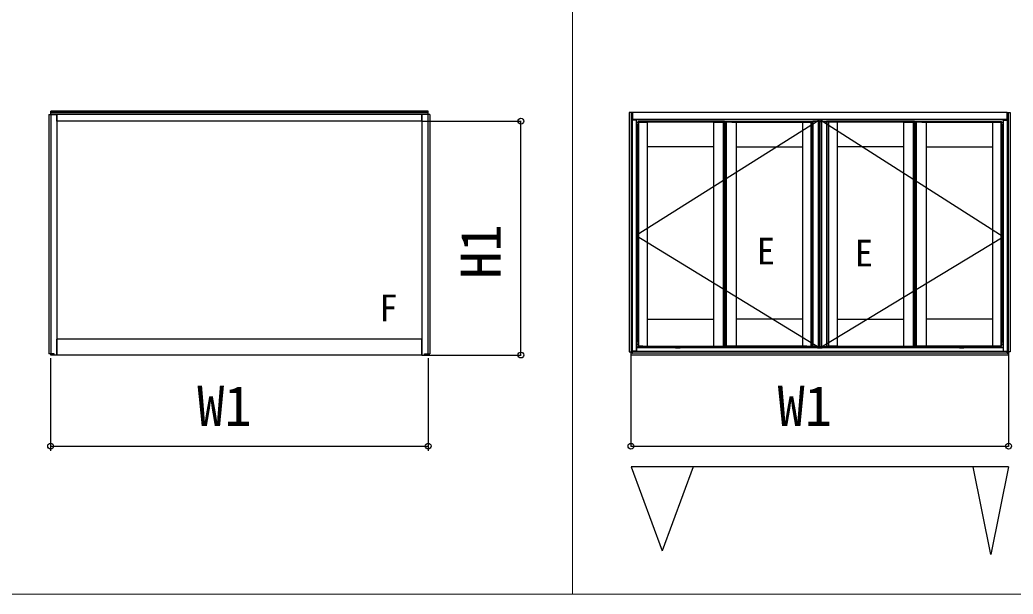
# Model space of a CAD drawing. Units: millimetres, scale not verified. Extents: x -10500 to 10500, y -15656 to 15563.
# Drawn here: x -4487 to -122, y 1034 to 3556 of the extents above; entities that cross this region are included whole.
import ezdxf
from ezdxf.enums import TextEntityAlignment as Align

# ---------------------------------------------------------------- set-up
doc = ezdxf.new("R2010")
doc.units = ezdxf.units.MM
doc.header["$LTSCALE"] = 80
doc.layers.add('0-1_TABLE1', color=7, linetype='Continuous', lineweight=18)
doc.layers.add('0-3_YKK_A1', color=4, linetype='Continuous')
doc.layers.add('0-4_YKK_D', color=6, linetype='Continuous')
doc.styles.add('ＭＳ ゴシック', font='')
doc.styles.get('ＭＳ ゴシック').set_extended_font_data('MS Gothic')

msp = doc.modelspace()

# ---------------------------------------------------------------- linework, layer by layer
at = {"layer": '0-1_TABLE1'}
for p, q in [((-2059.05, 11394.5), (-2059.05, 1034.5)), ((-8900, 1034.5), (3040.95, 1034.5))]:
    msp.add_line(p, q, dxfattribs=at)
at = {"layer": '0-3_YKK_A1'}
for p, q in [((-2693.05, 3155.5), (-4351.05, 3155.5)), ((-4351.05, 3141.5), (-4351.05, 3155.5)), ((-2693.05, 3149.5), (-4351.05, 3149.5)), ((-2693.05, 3142.5), (-4351.05, 3142.5)), ((-2693.05, 3141.5), (-2693.05, 3155.5)), ((-1796.05, 3149.5), (-1809.05, 3149.5)), ((-1809.05, 3149.5), (-1809.05, 2098.5)), ((-1800.25, 3149.5), (-1800.25, 2098.5)), ((-1796.05, 3149.5), (-1796.05, 2092.5)), ((-148.55, 3149.5), (-1795.55, 3149.5)), ((-1795.55, 3116.5), (-1795.55, 3149.5)), ((-148.55, 3116.5), (-148.55, 3149.5)), ((-148.05, 3149.5), (-148.05, 2092.5)), ((-148.05, 3149.5), (-135.05, 3149.5)), ((-143.85, 3149.5), (-143.85, 2098.5)), ((-135.05, 3149.5), (-135.05, 2098.5)), ((-4359.05, 3141.5), (-4324.05, 3141.5)), ((-4359.05, 3141.5), (-4359.05, 2090.5)), ((-4350.25, 3141.5), (-4350.25, 2090.5)), ((-4324.05, 3141.5), (-4324.05, 2084.5)), ((-2720.55, 3141.5), (-4323.55, 3141.5)), ((-4323.55, 3111.5), (-4323.55, 3141.5)), ((-2720.55, 3111.5), (-4323.55, 3111.5)), ((-2720.55, 3111.5), (-2720.55, 3141.5)), ((-2720.05, 3141.5), (-2720.05, 2084.5)), ((-2685.05, 3141.5), (-2720.05, 3141.5)), ((-2693.85, 3141.5), (-2693.85, 2090.5)), ((-2685.05, 3141.5), (-2685.05, 2090.5)), ((-1778.05, 3116.5), (-1796.05, 3116.5)), ((-148.55, 3119.5), (-1795.55, 3119.5)), ((-148.55, 3117.5), (-1795.55, 3117.5)), ((-1781.65, 3116.5), (-1781.65, 3117.5)), ((-1780.55, 3116.5), (-1780.55, 3117.5)), ((-1778.05, 3116.5), (-1778.05, 2101.5)), ((-1770.55, 3106), (-1778.05, 3106)), ((-1778.05, 3105.7), (-1777.55, 3105.7)), ((-1777.55, 3105.7), (-1777.55, 2101.5)), ((-1770.55, 3107.5), (-1770.55, 2123.5)), ((-1770.55, 3107.5), (-1731.05, 3107.5)), ((-1768.05, 3107.5), (-1768.05, 2123.5)), ((-1767.75, 3107.5), (-1767.75, 3109.5)), ((-1749.55, 3109.5), (-1749.55, 3107.5)), ((-1421.05, 3109.5), (-1749.55, 3109.5)), ((-1421.05, 3107.5), (-1749.55, 3107.5)), ((-1731.05, 3107.5), (-1731.05, 2123.5)), ((-1439.55, 3107.5), (-1439.55, 2123.5)), ((-1439.55, 3107.5), (-1396.05, 3107.5)), ((-1421.05, 3109.5), (-1421.05, 3107.5)), ((-1421.05, 3107.5), (-1421.05, 3109)), ((-1421.05, 3107.5), (-1390.05, 3107.5)), ((-1390.55, 3109.5), (-1420.55, 3109.49)), ((-1396.05, 3107.5), (-1396.05, 2123.5)), ((-1396.05, 3107.5), (-1388.05, 3107.5)), ((-1396.05, 3107.5), (-1396.05, 2123.5)), ((-1391.05, 3107.5), (-1391.05, 2123.5)), ((-1383.05, 3107.5), (-1391.05, 3107.5)), ((-1390.05, 3107.5), (-1390.05, 3109.01)), ((-1390.05, 3107.5), (-1390.05, 2123.5)), ((-1389.05, 3107.5), (-1389.05, 3109.01)), ((-1358.05, 3107.5), (-1389.05, 3107.5)), ((-1389.05, 3107.5), (-1389.05, 2123.5)), ((-1388.55, 3109.5), (-1358.55, 3109.49)), ((-1388.05, 3107.5), (-1388.05, 2123.5)), ((-1383.05, 3107.5), (-1383.05, 2123.5)), ((-1339.55, 3107.5), (-1383.05, 3107.5)), ((-1383.05, 3107.5), (-1383.05, 2123.5)), ((-1358.05, 3109.5), (-1358.05, 3107.5)), ((-1358.05, 3109.5), (-1029.55, 3109.5)), ((-1358.05, 3107.5), (-1358.05, 3109)), ((-1358.05, 3107.5), (-1029.55, 3107.5)), ((-1339.55, 3107.5), (-1339.55, 2123.5)), ((-1048.05, 3107.5), (-1008.55, 3107.5)), ((-1048.05, 3107.5), (-1048.05, 2123.5)), ((-1029.55, 3109.5), (-1029.55, 3107.5)), ((-1011.35, 3107.5), (-1011.35, 3109.5)), ((-1011.06, 3107.5), (-1011.06, 2123.5)), ((-1010.05, 3109.5), (-1002.05, 3109.5)), ((-1008.55, 3107.5), (-1008.55, 2123.5)), ((-979.55, 3109.5), (-1002.05, 3109.5)), ((-1002.05, 3109.5), (-1002.05, 2121.5)), ((-1002.05, 3109.5), (-1002.05, 2121.5)), ((-979.55, 3109.5), (-979.55, 2121.5)), ((-979.55, 3109.5), (-979.55, 2121.5)), ((-971.55, 3109.5), (-979.55, 3109.5)), ((-972.55, 3109.5), (-972.55, 2121.5)), ((-972.55, 3109.5), (-972.55, 2121.5)), ((-972.55, 3109.5), (-964.55, 3109.5)), ((-971.55, 3109.5), (-971.55, 2121.5)), ((-971.55, 3109.5), (-971.55, 2121.5)), ((-964.55, 3109.5), (-942.05, 3109.5)), ((-964.55, 3109.5), (-964.55, 2121.5)), ((-964.55, 3109.5), (-964.55, 2121.5)), ((-942.05, 3109.5), (-942.05, 2121.5)), ((-942.05, 3109.5), (-942.05, 2121.5)), ((-934.05, 3109.5), (-942.05, 3109.5)), ((-896.05, 3107.5), (-935.55, 3107.5)), ((-935.55, 3107.5), (-935.55, 2123.5)), ((-933.05, 3107.5), (-933.05, 2123.5)), ((-932.75, 3107.5), (-932.75, 3109.5)), ((-914.55, 3109.5), (-914.55, 3107.5)), ((-586.05, 3109.5), (-914.55, 3109.5)), ((-586.05, 3107.5), (-914.55, 3107.5)), ((-896.05, 3107.5), (-896.05, 2123.5)), ((-604.55, 3107.5), (-604.55, 2123.5)), ((-604.55, 3107.5), (-561.05, 3107.5)), ((-586.05, 3109.5), (-586.05, 3107.5)), ((-586.05, 3107.5), (-586.05, 3109)), ((-586.05, 3107.5), (-555.05, 3107.5)), ((-555.55, 3109.5), (-585.55, 3109.49)), ((-561.05, 3107.5), (-561.05, 2123.5)), ((-561.05, 3107.5), (-553.05, 3107.5)), ((-561.05, 3107.5), (-561.05, 2123.5)), ((-556.05, 3107.5), (-556.05, 2123.5)), ((-548.05, 3107.5), (-556.05, 3107.5)), ((-555.05, 3107.5), (-555.05, 3109.01)), ((-555.05, 3107.5), (-555.05, 2123.5)), ((-554.05, 3107.5), (-554.05, 3109.01)), ((-523.05, 3107.5), (-554.05, 3107.5)), ((-554.05, 3107.5), (-554.05, 2123.5)), ((-553.55, 3109.5), (-523.55, 3109.49)), ((-553.05, 3107.5), (-553.05, 2123.5)), ((-548.05, 3107.5), (-548.05, 2123.5)), ((-504.55, 3107.5), (-548.05, 3107.5)), ((-548.05, 3107.5), (-548.05, 2123.5)), ((-523.05, 3109.5), (-523.05, 3107.5)), ((-523.05, 3109.5), (-194.55, 3109.5)), ((-523.05, 3107.5), (-523.05, 3109)), ((-523.05, 3107.5), (-194.55, 3107.5)), ((-504.55, 3107.5), (-504.55, 2123.5)), ((-213.05, 3107.5), (-213.05, 2123.5)), ((-173.55, 3107.5), (-213.05, 3107.5)), ((-194.55, 3109.5), (-194.55, 3107.5)), ((-176.35, 3107.5), (-176.35, 3109.5)), ((-176.05, 3107.5), (-176.05, 2123.5)), ((-173.55, 3107.5), (-173.55, 2123.5)), ((-166.05, 3106), (-173.55, 3106)), ((-166.55, 3105.7), (-166.55, 2101.5)), ((-166.05, 3105.7), (-166.55, 3105.7)), ((-166.05, 3116.5), (-166.05, 2101.5)), ((-166.05, 3116.5), (-148.05, 3116.5)), ((-163.55, 3116.5), (-163.55, 3117.5)), ((-162.45, 3116.5), (-162.45, 3117.5)), ((-1770.55, 3095), (-1777.55, 3095)), ((-1770.55, 3092.5), (-1777.55, 3092.5)), ((-1770.55, 3088.5), (-1777.55, 3088.5)), ((-1770.55, 3085), (-1777.55, 3085)), ((-1773.05, 3084.7), (-1773.05, 3022)), ((-1770.55, 3084.7), (-1773.05, 3084.7)), ((-1771.55, 3063), (-1770.55, 3063)), ((-1770.55, 3084.7), (-1770.55, 2142.5)), ((-166.55, 3095), (-173.55, 3095)), ((-166.55, 3092.5), (-173.55, 3092.5)), ((-166.55, 3088.5), (-173.55, 3088.5)), ((-166.55, 3085), (-173.55, 3085)), ((-173.55, 3084.7), (-173.55, 2142.5)), ((-173.55, 3084.7), (-171.05, 3084.7)), ((-172.55, 3063), (-173.55, 3063)), ((-171.05, 3084.7), (-171.05, 3022)), ((-1777.55, 3022), (-1770.55, 3022)), ((-1771.55, 3023), (-1770.55, 3023)), ((-1770.55, 3023), (-1771.55, 3023)), ((-1770.55, 3022), (-1771.55, 3022)), ((-172.55, 3023), (-173.55, 3023)), ((-173.55, 3023), (-172.55, 3023)), ((-173.55, 3022), (-172.55, 3022)), ((-166.55, 3022), (-173.55, 3022)), ((-1439.55, 2999.5), (-1731.05, 2999.5)), ((-1339.55, 2999.5), (-1048.05, 2999.5)), ((-604.55, 2999.5), (-896.05, 2999.5)), ((-504.55, 2999.5), (-213.05, 2999.5)), ((-1770.55, 2962), (-1777.55, 2962)), ((-1773.05, 2962), (-1773.05, 2267.5)), ((-1770.55, 2961), (-1771.55, 2961)), ((-1771.55, 2961), (-1770.55, 2961)), ((-173.55, 2962), (-166.55, 2962)), ((-173.55, 2961), (-172.55, 2961)), ((-172.55, 2961), (-173.55, 2961)), ((-171.05, 2962), (-171.05, 2267.5)), ((-1770.55, 2921), (-1771.55, 2921)), ((-1771.55, 2918.5), (-1770.55, 2918.5)), ((-173.55, 2921), (-172.55, 2921)), ((-172.55, 2918.5), (-173.55, 2918.5)), ((-1771.55, 2308.5), (-1770.55, 2308.5)), ((-172.55, 2308.5), (-173.55, 2308.5)), ((-1777.55, 2267.5), (-1770.55, 2267.5)), ((-1771.55, 2268.5), (-1770.55, 2268.5)), ((-1770.55, 2268.5), (-1771.55, 2268.5)), ((-1770.55, 2267.5), (-1771.55, 2267.5)), ((-1731.05, 2241.5), (-1439.55, 2241.5)), ((-1048.05, 2241.5), (-1339.55, 2241.5)), ((-896.05, 2241.5), (-604.55, 2241.5)), ((-213.05, 2241.5), (-504.55, 2241.5)), ((-172.55, 2268.5), (-173.55, 2268.5)), ((-173.55, 2268.5), (-172.55, 2268.5)), ((-173.55, 2267.5), (-172.55, 2267.5)), ((-166.55, 2267.5), (-173.55, 2267.5)), ((-1770.55, 2207.5), (-1777.55, 2207.5)), ((-1773.05, 2207.5), (-1773.05, 2142.5)), ((-1770.55, 2206.5), (-1771.55, 2206.5)), ((-1771.55, 2206.5), (-1770.55, 2206.5)), ((-173.55, 2207.5), (-166.55, 2207.5)), ((-173.55, 2206.5), (-172.55, 2206.5)), ((-172.55, 2206.5), (-173.55, 2206.5)), ((-171.05, 2207.5), (-171.05, 2142.5)), ((-2720.55, 2154.5), (-4323.55, 2154.5)), ((-4323.55, 2084.5), (-4323.55, 2154.5)), ((-2720.55, 2084.5), (-2720.55, 2154.5)), ((-1770.55, 2142.5), (-1777.55, 2142.5)), ((-1770.55, 2142.5), (-1777.55, 2142.5)), ((-1770.55, 2166.5), (-1771.55, 2166.5)), ((-1771.55, 2164), (-1770.55, 2164)), ((-173.55, 2166.5), (-172.55, 2166.5)), ((-172.55, 2164), (-173.55, 2164)), ((-173.55, 2142.5), (-166.55, 2142.5)), ((-166.55, 2142.5), (-173.55, 2142.5)), ((-1809.05, 2098.5), (-1797.15, 2098.5)), ((-1801.05, 2098.5), (-1801.05, 2092.5)), ((-1797.15, 2098.5), (-1797.15, 2092.5)), ((-1777.55, 2101.5), (-1796.05, 2101.5)), ((-1795.55, 2092.5), (-1795.55, 2101.5)), ((-148.55, 2100.54), (-1795.55, 2100.54)), ((-1770.55, 2130.5), (-1777.55, 2130.5)), ((-166.55, 2115.74), (-1777.55, 2115.74)), ((-1770.55, 2123.5), (-1731.05, 2123.5)), ((-1767.75, 2123.5), (-1767.75, 2121.5)), ((-1749.55, 2123.5), (-1421.05, 2123.5)), ((-1749.55, 2121.5), (-1749.55, 2123.5)), ((-1749.55, 2121.5), (-1421.05, 2121.5)), ((-1685.85, 2121.5), (-1685.85, 2117.3)), ((-1637.85, 2117.3), (-1685.85, 2117.3)), ((-1676.2, 2121.45), (-1676.2, 2120.25)), ((-1676.2, 2120.25), (-1675.5, 2120.25)), ((-1675.5, 2121.45), (-1675.5, 2120.25)), ((-1656.2, 2121.45), (-1656.2, 2120.25)), ((-1656.2, 2120.25), (-1655.5, 2120.25)), ((-1655.5, 2121.45), (-1655.5, 2120.25)), ((-1637.85, 2121.5), (-1637.85, 2117.3)), ((-1635.88, 2121.5), (-1635.7, 2121.15)), ((-1635.85, 2121.5), (-1635.85, 2117.3)), ((-1635.85, 2118.7), (-1635.85, 2121.5)), ((-1633.89, 2120.25), (-1635.7, 2121.15)), ((-1605.55, 2120.8), (-1605.55, 2116.8)), ((-1585.55, 2119.61), (-1605.55, 2119.61)), ((-1585.56, 2121.1), (-1605.54, 2121.1)), ((-1439.55, 2123.5), (-1396.05, 2123.5)), ((-1421.05, 2123.5), (-1390.05, 2123.5)), ((-1421.05, 2123.5), (-1421.05, 2122)), ((-1421.05, 2121.5), (-1421.05, 2123.5)), ((-1390.55, 2121.5), (-1420.55, 2121.51)), ((-1396.05, 2123.5), (-1388.05, 2123.5)), ((-1383.05, 2123.5), (-1391.05, 2123.5)), ((-1390.05, 2123.5), (-1390.05, 2121.99)), ((-1358.05, 2123.5), (-1389.05, 2123.5)), ((-1389.05, 2123.5), (-1389.05, 2121.99)), ((-1388.55, 2121.5), (-1358.55, 2121.51)), ((-1339.55, 2123.5), (-1383.05, 2123.5)), ((-1358.05, 2123.5), (-1358.05, 2122)), ((-1029.55, 2123.5), (-1358.05, 2123.5)), ((-1358.05, 2121.5), (-1358.05, 2123.5)), ((-1029.55, 2121.5), (-1358.05, 2121.5)), ((-1048.05, 2123.5), (-1008.55, 2123.5)), ((-1029.55, 2121.5), (-1029.55, 2123.5)), ((-1011.35, 2123.5), (-1011.35, 2121.5)), ((-1010.05, 2121.5), (-1002.05, 2121.5)), ((-979.55, 2121.5), (-1002.05, 2121.5)), ((-982.05, 2120.8), (-982.05, 2116.8)), ((-962.05, 2119.61), (-982.05, 2119.61)), ((-962.06, 2121.1), (-982.04, 2121.1)), ((-971.55, 2121.5), (-979.55, 2121.5)), ((-972.55, 2121.5), (-964.55, 2121.5)), ((-964.55, 2121.5), (-942.05, 2121.5)), ((-934.05, 2121.5), (-942.05, 2121.5)), ((-896.05, 2123.5), (-935.55, 2123.5)), ((-932.75, 2123.5), (-932.75, 2121.5)), ((-914.55, 2123.5), (-586.05, 2123.5)), ((-914.55, 2121.5), (-914.55, 2123.5)), ((-914.55, 2121.5), (-586.05, 2121.5)), ((-604.55, 2123.5), (-561.05, 2123.5)), ((-586.05, 2123.5), (-555.05, 2123.5)), ((-586.05, 2123.5), (-586.05, 2122)), ((-586.05, 2121.5), (-586.05, 2123.5)), ((-555.55, 2121.5), (-585.55, 2121.51)), ((-561.05, 2123.5), (-553.05, 2123.5)), ((-548.05, 2123.5), (-556.05, 2123.5)), ((-555.05, 2123.5), (-555.05, 2121.99)), ((-523.05, 2123.5), (-554.05, 2123.5)), ((-554.05, 2123.5), (-554.05, 2121.99)), ((-553.55, 2121.5), (-523.55, 2121.51)), ((-504.55, 2123.5), (-548.05, 2123.5)), ((-523.05, 2123.5), (-523.05, 2122)), ((-194.55, 2123.5), (-523.05, 2123.5)), ((-523.05, 2121.5), (-523.05, 2123.5)), ((-194.55, 2121.5), (-523.05, 2121.5)), ((-358.55, 2120.8), (-358.55, 2116.8)), ((-338.55, 2119.61), (-358.55, 2119.61)), ((-338.56, 2121.1), (-358.54, 2121.1)), ((-310.22, 2120.25), (-308.4, 2121.15)), ((-308.22, 2121.5), (-308.4, 2121.15)), ((-308.25, 2121.5), (-308.25, 2117.3)), ((-308.25, 2118.7), (-308.25, 2121.5)), ((-306.25, 2121.5), (-306.25, 2117.3)), ((-306.25, 2117.3), (-258.25, 2117.3)), ((-288.6, 2121.45), (-288.6, 2120.25)), ((-288.6, 2120.25), (-287.9, 2120.25)), ((-287.9, 2121.45), (-287.9, 2120.25)), ((-268.6, 2121.45), (-268.6, 2120.25)), ((-268.6, 2120.25), (-267.9, 2120.25)), ((-267.9, 2121.45), (-267.9, 2120.25)), ((-258.25, 2121.5), (-258.25, 2117.3)), ((-173.55, 2123.5), (-213.05, 2123.5)), ((-194.55, 2121.5), (-194.55, 2123.5)), ((-176.35, 2123.5), (-176.35, 2121.5)), ((-166.55, 2130.5), (-173.55, 2130.5)), ((-166.55, 2101.5), (-148.05, 2101.5)), ((-148.55, 2092.5), (-148.55, 2101.5)), ((-146.95, 2098.5), (-146.95, 2092.5)), ((-135.05, 2098.5), (-146.95, 2098.5)), ((-143.05, 2098.5), (-143.05, 2092.5)), ((-4347.35, 2090.5), (-4359.05, 2090.5)), ((-4351.05, 2084.5), (-4351.05, 2090.5)), ((-4324.05, 2084.5), (-4351.05, 2084.5)), ((-4347.35, 2084.5), (-4347.35, 2090.5)), ((-4346.05, 2084.5), (-4346.05, 2090.5)), ((-4336.05, 2090.5), (-4346.05, 2090.5)), ((-4336.05, 2084.5), (-4336.05, 2090.5)), ((-2720.55, 2084.5), (-4323.55, 2084.5)), ((-2720.05, 2084.5), (-2693.05, 2084.5)), ((-2708.05, 2084.5), (-2708.05, 2090.5)), ((-2708.05, 2090.5), (-2698.05, 2090.5)), ((-2698.05, 2084.5), (-2698.05, 2090.5)), ((-2696.75, 2084.5), (-2696.75, 2090.5)), ((-2696.75, 2090.5), (-2685.05, 2090.5)), ((-2693.05, 2084.5), (-2693.05, 2090.5)), ((-1796.05, 2092.5), (-1801.05, 2092.5)), ((-143.05, 2092.5), (-1801.05, 2092.5)), ((-1801.05, 2084.5), (-1801.05, 2092.5)), ((-143.05, 2084.5), (-1801.05, 2084.5)), ((-148.55, 2092.5), (-1795.55, 2092.5)), ((-148.05, 2092.5), (-143.05, 2092.5)), ((-143.05, 2084.5), (-143.05, 2092.5))]:
    msp.add_line(p, q, dxfattribs=at)
for points in [[(-1796.05, 3149.5), (-1795.55, 3149.5), (-1795.55, 3116.5), (-1796.05, 3116.5)], [(-148.55, 3149.5), (-148.05, 3149.5), (-148.05, 3116.5), (-148.55, 3116.5)], [(-972.05, 3117.5), (-1778.05, 2609), (-972.05, 2115.74), (-166.55, 2603.6)], [(-1796.05, 2092.5), (-1795.55, 2092.5), (-1795.55, 2101.5), (-1796.05, 2101.5)], [(-148.05, 2092.5), (-148.55, 2092.5), (-148.55, 2101.5), (-148.05, 2101.5)]]:
    msp.add_lwpolyline(points, close=True, dxfattribs=at)
for points in [[(-1749.55, 3107.5), (-1770.75, 3107.5), (-1770.75, 3109)], [(-1749.55, 3107.5), (-1749.55, 3109.5), (-1770.25, 3109.5)], [(-1029.55, 3107.5), (-1029.55, 3109.5), (-1008.85, 3109.5)], [(-1029.55, 3107.5), (-1008.35, 3107.5), (-1008.35, 3109)], [(-914.55, 3107.5), (-935.75, 3107.5), (-935.75, 3109)], [(-914.55, 3107.5), (-914.55, 3109.5), (-935.25, 3109.5)], [(-194.55, 3107.5), (-194.55, 3109.5), (-173.85, 3109.5)], [(-194.55, 3107.5), (-173.35, 3107.5), (-173.35, 3109)], [(-1771.55, 3063), (-1771.55, 3023), (-1771.55, 2961), (-1771.55, 2921)], [(-172.55, 3063), (-172.55, 3023), (-172.55, 2961), (-172.55, 2921)], [(-1770.55, 2962), (-1771.55, 2962), (-1770.55, 2962)], [(-173.55, 2962), (-172.55, 2962), (-173.55, 2962)], [(-1770.55, 2920.5), (-1771.55, 2920.5), (-1771.55, 2918.5)], [(-173.55, 2920.5), (-172.55, 2920.5), (-172.55, 2918.5)], [(-1771.55, 2308.5), (-1771.55, 2268.5), (-1771.55, 2206.5), (-1771.55, 2166.5)], [(-172.55, 2308.5), (-172.55, 2268.5), (-172.55, 2206.5), (-172.55, 2166.5)], [(-1770.55, 2207.5), (-1771.55, 2207.5), (-1770.55, 2207.5)], [(-173.55, 2207.5), (-172.55, 2207.5), (-173.55, 2207.5)], [(-1770.55, 2166), (-1771.55, 2166), (-1771.55, 2164)], [(-173.55, 2166), (-172.55, 2166), (-172.55, 2164)], [(-1749.55, 2123.5), (-1770.75, 2123.5), (-1770.75, 2122)], [(-1749.55, 2123.5), (-1749.55, 2121.5), (-1770.25, 2121.5)], [(-1637.85, 2121.5), (-1637.85, 2117.3), (-1635.85, 2117.3)], [(-1605.55, 2116.8), (-1585.55, 2116.8), (-1585.55, 2120.8)], [(-1029.55, 2123.5), (-1008.35, 2123.5), (-1008.35, 2122)], [(-1029.55, 2123.5), (-1029.55, 2121.5), (-1008.85, 2121.5)], [(-982.05, 2116.8), (-962.05, 2116.8), (-962.05, 2120.8)], [(-914.55, 2123.5), (-935.75, 2123.5), (-935.75, 2122)], [(-914.55, 2123.5), (-914.55, 2121.5), (-935.25, 2121.5)], [(-358.55, 2116.8), (-338.55, 2116.8), (-338.55, 2120.8)], [(-306.25, 2121.5), (-306.25, 2117.3), (-308.25, 2117.3)], [(-194.55, 2123.5), (-173.35, 2123.5), (-173.35, 2122)], [(-194.55, 2123.5), (-194.55, 2121.5), (-173.85, 2121.5)]]:
    msp.add_lwpolyline(points, dxfattribs=at)
for centre, radius, start, end in [((-1770.25, 3109), 0.5, 90, 180), ((-1420.55, 3108.99), 0.5, 90.0054, 180.0054), ((-1390.55, 3109), 0.5, 0.00541, 90.0054), ((-1388.55, 3109), 0.5, 89.9946, 179.99459), ((-1358.55, 3108.99), 0.5, 359.9946, 89.9946), ((-1008.85, 3109), 0.5, 0, 90), ((-935.25, 3109), 0.5, 90, 180), ((-585.55, 3108.99), 0.5, 90.0054, 180.0054), ((-555.55, 3109), 0.5, 0.00541, 90.0054), ((-553.55, 3109), 0.5, 89.9946, 179.99459), ((-523.55, 3108.99), 0.5, 359.9946, 89.9946), ((-173.85, 3109), 0.5, 0, 90), ((-1770.55, 3064), 1, 90, 270), ((-173.55, 3064), 1, 270, 90), ((-1770.55, 2309.5), 1, 90, 270), ((-173.55, 2309.5), 1, 270, 90), ((-1770.25, 2122), 0.5, 180, 270), ((-1675.85, 2122.3), 3.75, 192.31783, 347.68217), ((-1676.7, 2121.45), 0.5, 0, 5.7387), ((-1675, 2121.45), 0.5, 174.2613, 180), ((-1655.85, 2122.3), 3.75, 192.31783, 347.68217), ((-1656.7, 2121.45), 0.5, 0, 5.7387), ((-1655, 2121.45), 0.5, 174.2613, 180), ((-1635.7, 2118.7), 0.154, 180, 297.28096), ((-1637.55, 2122.3), 4.2, 297.28096, 349.01948), ((-1600.55, 2120.8), 5, 171.9522, 180), ((-1590.55, 2120.8), 5, 0, 8.0478), ((-1420.55, 2122.01), 0.5, 179.9946, 269.9946), ((-1390.55, 2122), 0.5, 269.9946, 359.99459), ((-1388.55, 2122), 0.5, 180.00541, 270.0054), ((-1358.55, 2122.01), 0.5, 270.0054, 0.0054), ((-1008.85, 2122), 0.5, 270, 0), ((-977.05, 2120.8), 5, 171.9522, 180), ((-967.05, 2120.8), 5, 0, 8.0478), ((-935.25, 2122), 0.5, 180, 270), ((-585.55, 2122.01), 0.5, 179.9946, 269.9946), ((-555.55, 2122), 0.5, 269.9946, 359.99459), ((-553.55, 2122), 0.5, 180.00541, 270.0054), ((-523.55, 2122.01), 0.5, 270.0054, 0.0054), ((-353.55, 2120.8), 5, 171.92397, 180), ((-343.55, 2120.8), 5, 0, 8.07603), ((-306.55, 2122.3), 4.2, 190.94662, 242.71904), ((-308.41, 2118.7), 0.154, 242.71904, 0), ((-288.25, 2122.3), 3.75, 192.27968, 347.72032), ((-289.1, 2121.45), 0.5, 0, 6.01972), ((-287.4, 2121.45), 0.5, 173.98028, 180), ((-268.25, 2122.3), 3.75, 192.27968, 347.72032), ((-269.1, 2121.45), 0.5, 0, 6.01972), ((-267.4, 2121.45), 0.5, 173.98028, 180), ((-173.85, 2122), 0.5, 270, 0)]:
    msp.add_arc(centre, radius, start, end, dxfattribs=at)
at = {"layer": '0-4_YKK_D'}
for p, q in [((-2719.55, 3111.5), (-2284.05, 3111.5)), ((-2285.05, 2084.5), (-2285.05, 3111.5)), ((-1801.55, 2098.5), (-1801.55, 2097.62)), ((-1801.55, 2096.62), (-1801.55, 1683.5)), ((-142.55, 2098.5), (-142.55, 2097.62)), ((-142.55, 2096.62), (-142.55, 1683.5)), ((-4351.55, 2090.06), (-4351.55, 2090.5)), ((-4351.55, 2070.06), (-4351.55, 1664.5)), ((-2692.55, 2090.06), (-2692.55, 2090.5)), ((-2692.55, 2070.06), (-2692.55, 1664.5)), ((-2692.05, 2084.5), (-2284.05, 2084.5)), ((-4351.55, 1684.5), (-2692.55, 1684.5)), ((-1801.55, 1684.5), (-142.55, 1684.5)), ((-143.05, 1594.17), (-1801.05, 1594.17)), ((-1801.05, 1594.17), (-1664.43, 1224.67)), ((-1527.81, 1594.17), (-1664.43, 1224.67))]:
    msp.add_line(p, q, dxfattribs=at)
msp.add_lwpolyline([(-143.05, 1594.17), (-220.55, 1207.92), (-298.05, 1594.17)], dxfattribs=at)
for centre in [(-2285.05, 3111.5), (-2285.05, 2084.5), (-4351.55, 1684.5), (-2692.55, 1684.5), (-1801.55, 1684.5), (-142.55, 1684.5)]:
    msp.add_circle(centre, 12.75, dxfattribs=at)

# ---------------------------------------------------------------- texts
at = {"layer": '0-3_YKK_A1', "style": 'ＭＳ ゴシック'}
for s, p in [('E', (-1248.62, 2447.01)), ('E', (-817.75, 2438.27)), ('F', (-2906.99, 2197.68))]:
    msp.add_text(s, height=117.3, dxfattribs=at).set_placement(p, align=Align.BOTTOM_LEFT)
at = {"layer": '0-4_YKK_D', "style": 'ＭＳ ゴシック'}
msp.add_text('H1', height=176, rotation=90, dxfattribs=at).set_placement((-2321.05, 2419.36), align=Align.BOTTOM_LEFT)
for p in [(-3707.51, 1720.5), (-1157.51, 1720.5)]:
    msp.add_text('W1', height=176, dxfattribs=at).set_placement(p, align=Align.BOTTOM_LEFT)

doc.saveas('drawing.dxf')
